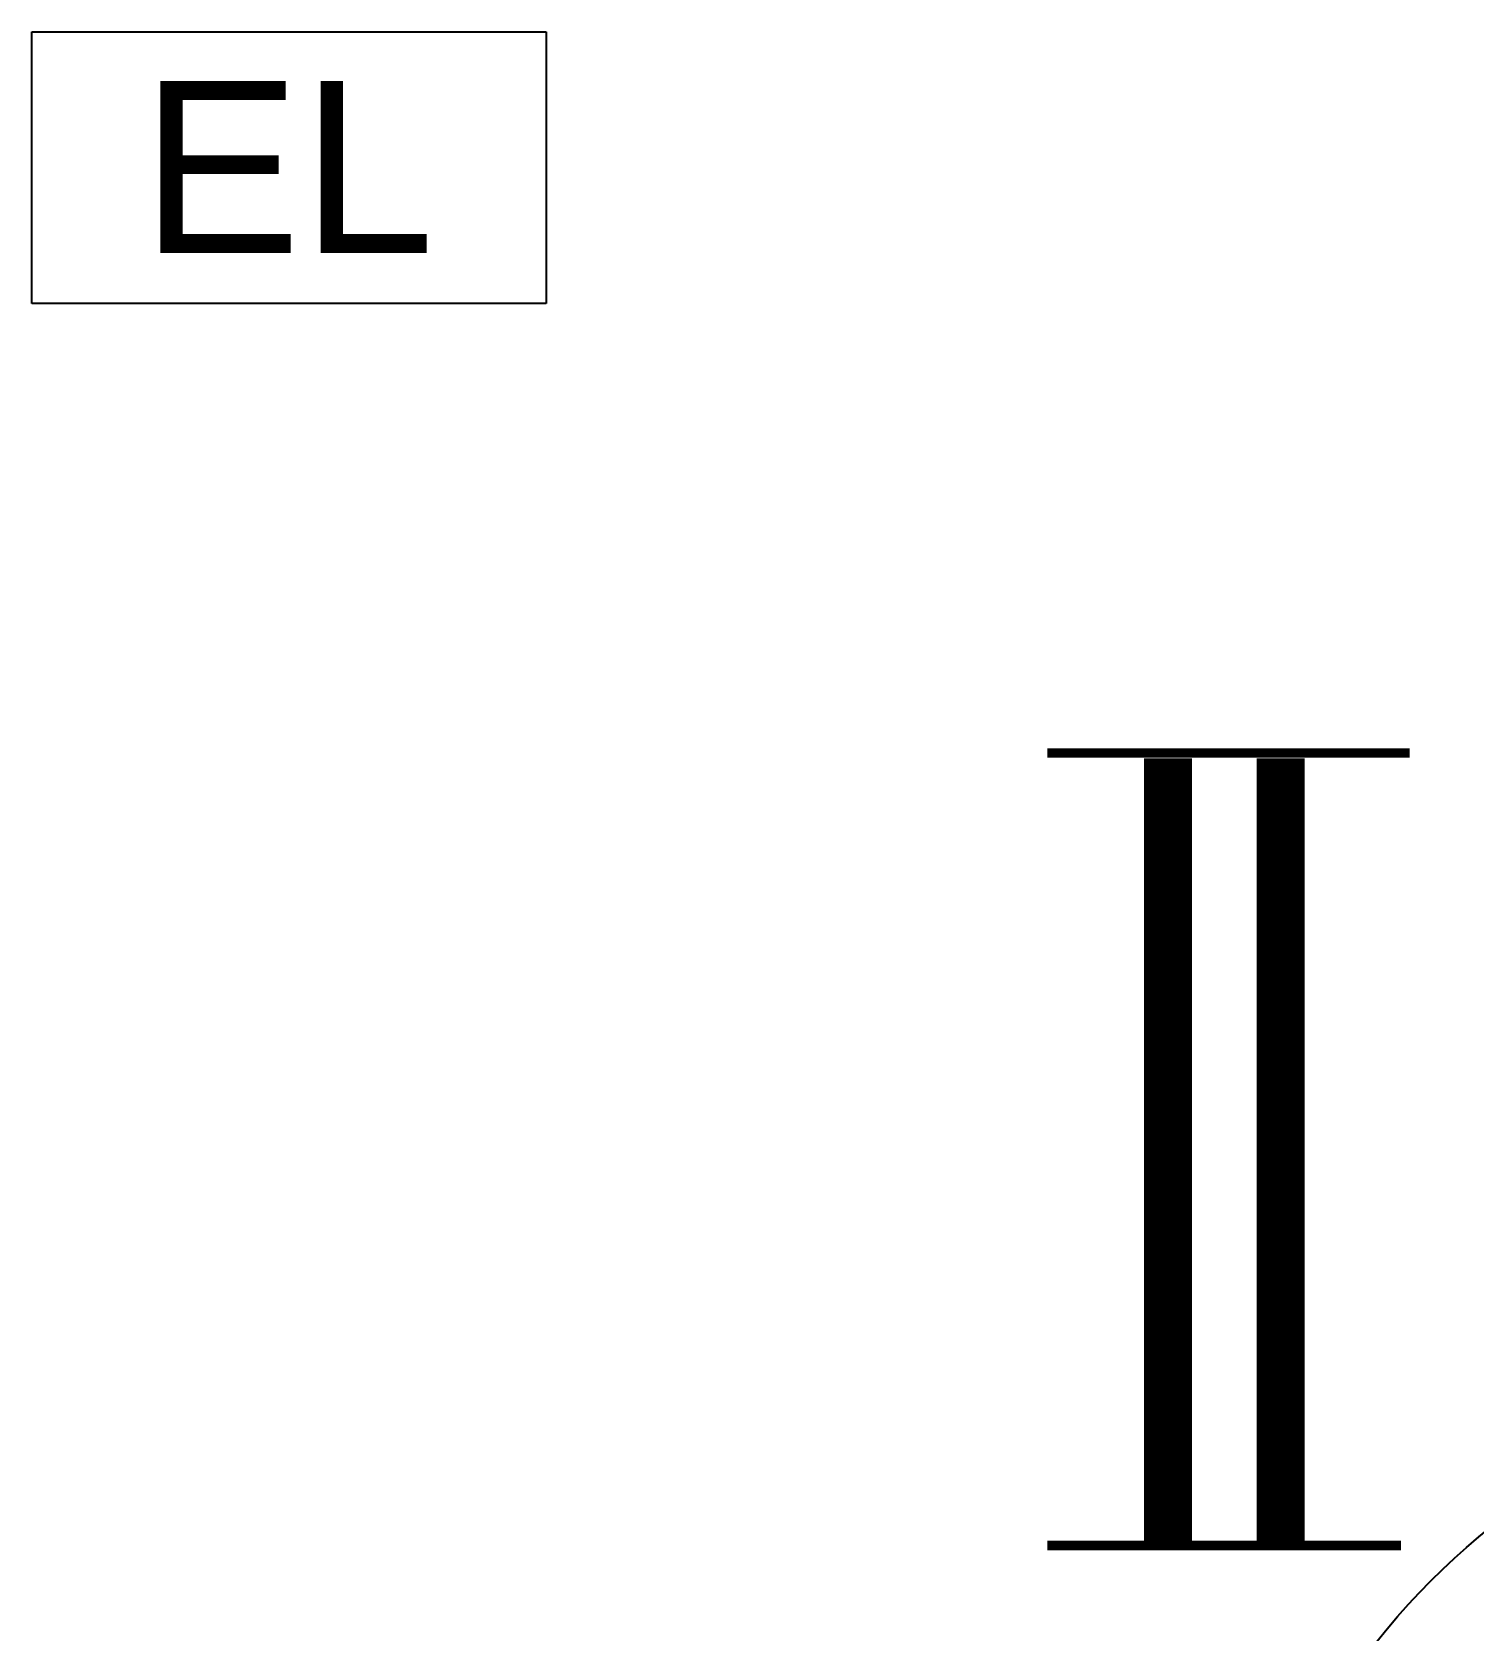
# Model space of a CAD drawing. Header units: inches. Extents: x 16928 to 514628, y -1471 to 241387.
# Drawn here: x 308572 to 310219, y 49794 to 51621 of the extents above; entities that cross this region are included whole.
import ezdxf

# ---------------------------------------------------------------- set-up
doc = ezdxf.new("R2010")
doc.units = ezdxf.units.IN
doc.header["$MEASUREMENT"] = 0
for name, color, linetype in [('DOOR', 2, 'Continuous'), ('FITTING', 8, 'Continuous'), ('LAMPU', 7, 'Continuous')]:
    doc.layers.add(name, color=color, linetype=linetype)
doc.styles.add('SANSSERIF', font='SAS_____.pfb', dxfattribs={"width": 0.7, "height": 700})

# ---------------------------------------------------------------- blocks, each defined once
blk = doc.blocks.new('dr16')
at = {"layer": 'DOOR', "color": 1}
blk.add_line((-2409712.2, -909070.8), (-2409602.2, -909070.8), dxfattribs=at)
for points in [[(-2409712.2, -909070.8), (-2409602.2, -909070.8), (-2409602.2, -909020.8), (-2409712.2, -909020.8)], [(-2410511.2, -909830.8), (-2409712.2, -909830.8), (-2409712.2, -909870.8), (-2410511.2, -909870.8)], [(-2409712.2, -909920.8), (-2409602.2, -909920.8), (-2409602.2, -909870.8), (-2409712.2, -909870.8)]]:
    blk.add_lwpolyline(points, close=True, dxfattribs=at)
at = {"layer": 'DOOR', "color": 9}
blk.add_arc((-2409712.2, -909870.8), 800, 90, 177.134, dxfattribs=at)
blk = doc.blocks.new('emergency light R')
at = {"layer": 'LAMPU', "color": 6, "linetype": 'Continuous'}
for p, q in [((0, 4.9), (0, 247.7)), ((0, 247.7), (459.3, 247.7)), ((459.3, 247.7), (459.3, 4.9)), ((459.3, 4.9), (0, 4.9))]:
    blk.add_line(p, q, dxfattribs=at)
at = {"layer": 'LAMPU', "color": 6, "linetype": 'Continuous', "style": 'SANSSERIF'}
blk.add_text('EL', height=153.77, dxfattribs=at).set_placement((97, 50))

msp = doc.modelspace()

# ---------------------------------------------------------------- linework, layer by layer
at = {"layer": 'FITTING', "color": 3}
for points, const_width in [([(309870.4, 49890.5), (309870.4, 50790.5)], 54.6), ([(309999.2, 49890.5), (309999.2, 50790.5)], 54.6), ([(309732.7, 50796.5), (310017.8, 50796.5)], 10.9), ([(309871.5, 50796.5), (310146.7, 50796.5)], 10.9), ([(309732.7, 49890.5), (310008, 49890.5)], 10.9), ([(309861.6, 49890.5), (310136.8, 49890.5)], 10.9)]:
    msp.add_lwpolyline(points, dxfattribs=dict(at, const_width=const_width))

# ---------------------------------------------------------------- block references
at = {"layer": 'DOOR', "xscale": -1, "rotation": 90}
msp.add_blockref('dr16', (-599133.3, -2360426.6), dxfattribs=at)
at = {"layer": 'LAMPU', "color": 8, "xscale": 1.27951153594687, "yscale": 1.27951153594687, "zscale": 1.27951153594687}
msp.add_blockref('emergency light R', (308572.1, 51304), dxfattribs=at)

doc.saveas('drawing.dxf')
